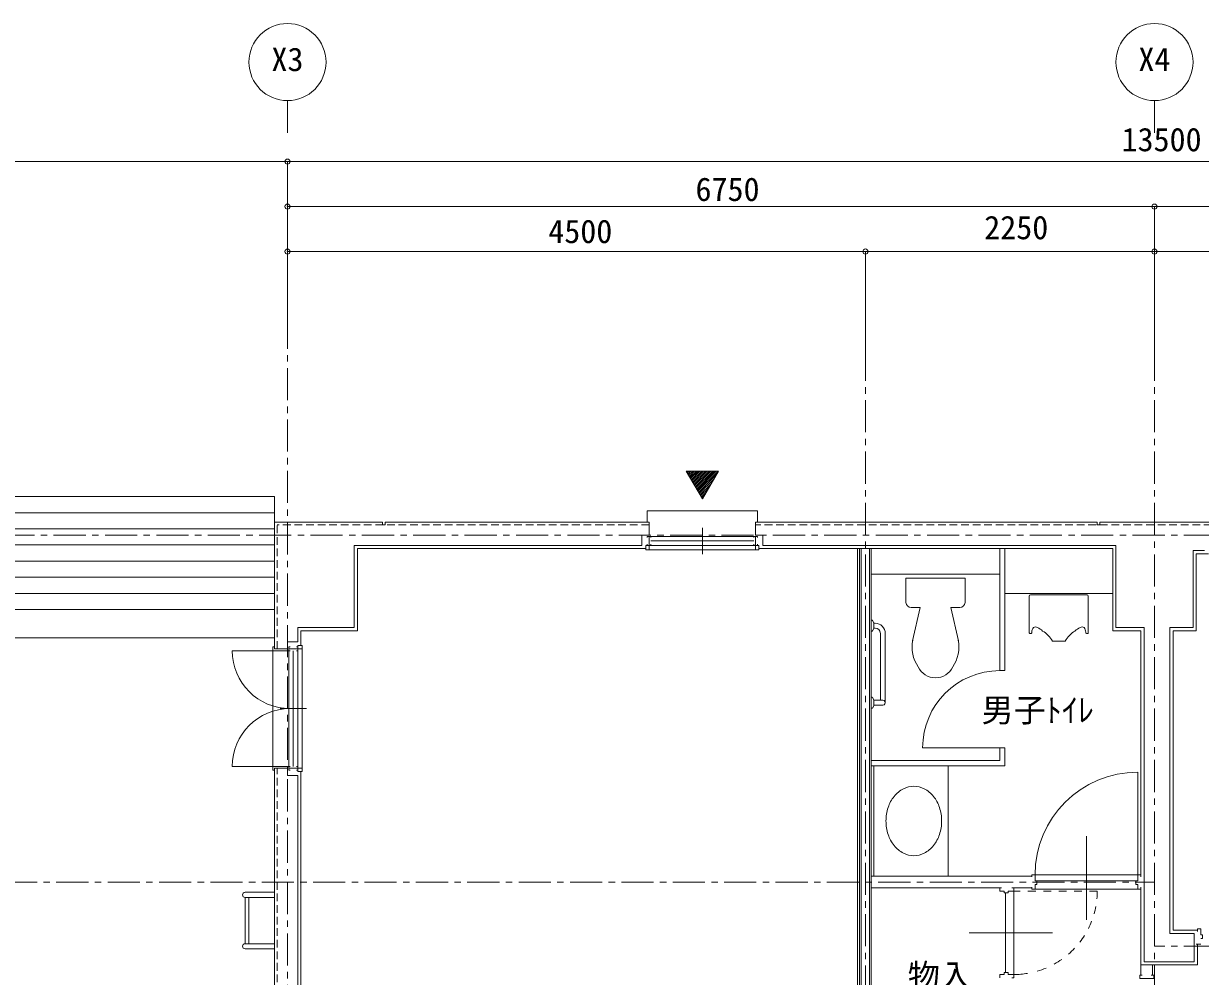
# Model space of a CAD drawing. Units: millimetres at full size, sheet at 1:50; details may follow other scales. Extents: x -18293 to 19316, y -13157 to 12422.
# Drawn here: x -6198 to 2965, y 4476 to 11892 of the extents above; entities that cross this region are included whole.
import ezdxf
from ezdxf.enums import TextEntityAlignment as Align

# ---------------------------------------------------------------- set-up
doc = ezdxf.new("R2010")
doc.units = ezdxf.units.MM
doc.header["$LTSCALE"] = 50
doc.header["$PDMODE"] = 32
doc.header["$PDSIZE"] = 40
doc.linetypes.add('CHAIN1', pattern=[8, 5, -1, 1, -1])
doc.linetypes.add('DASHED1', pattern=[1.8, 1.2, -0.6])
for name, color, linetype, lineweight in [('1-0_表（線_固定）', 4, 'Continuous', 9), ('1-1_表（文字_固定）', 4, 'Continuous', 9), ('1-2', 3, 'Continuous', 18), ('1-3', 7, 'Continuous', 13), ('1-4', 4, 'Continuous', 9), ('1-6', 7, 'Continuous', 13), ('1-8', 4, 'Continuous', 9), ('1-D_寸法', 6, 'Continuous', 9), ('6-6', 7, 'Continuous', 13)]:
    doc.layers.add(name, color=color, linetype=linetype, lineweight=lineweight)
doc.layers.add('1-5_建具姿図', color=3, linetype='Continuous')
doc.styles.add('ＭＳ ゴシック', font='')
doc.styles.get('ＭＳ ゴシック').set_extended_font_data('MS Gothic')

msp = doc.modelspace()

# ---------------------------------------------------------------- linework, layer by layer
at = {"layer": '1-0_表（線_固定）'}
for p, q in [((309.68, 7805.61), (309.68, -31.89)), ((324.68, 7805.61), (324.68, -44.39)), ((389.68, 7805.61), (389.68, -89.39))]:
    msp.add_line(p, q, dxfattribs=at)
at = {"layer": '1-1_表（文字_固定）', "linetype": 'CHAIN1'}
for p, q in [((-4142.82, -8639.39), (-4142.82, 9360.61)), ((357.18, 9360.61), (357.18, -89.39)), ((2607.18, 9360.61), (2607.18, -8639.39)), ((13486.5, 7910.61), (-14692.82, 7910.61)), ((-14742.82, 5210.61), (2607.18, 5210.61)), ((13486.5, 4710.61), (2607.18, 4710.61))]:
    msp.add_line(p, q, dxfattribs=at)
at = {"layer": '1-2'}
for p, q in [((-3402.82, 8010.61), (-3402.82, 7990.61)), ((-3382.82, 8010.61), (-1327.82, 8010.61)), ((-1327.82, 8010.61), (-1327.82, 7910.61)), ((-497.82, 8010.61), (-497.82, 7910.61)), ((-497.82, 8010.61), (2162.18, 8010.61)), ((2162.18, 8010.61), (2162.18, 7990.61)), ((2182.18, 7990.61), (2162.18, 7990.61)), ((2182.18, 8010.61), (2182.18, 7990.61)), ((2182.18, 8010.61), (3032.18, 8010.61)), ((-3597.82, 7165.61), (-3597.82, 7805.61)), ((-1352.82, 7805.61), (-3597.82, 7805.61)), ((2282.18, 7805.61), (-472.82, 7805.61)), ((294.68, 7805.61), (294.68, -19.39)), ((402.18, -134.39), (402.18, 7805.61)), ((2282.18, 7165.61), (2282.18, 7805.61)), ((3027.18, 7765.61), (2932.18, 7765.61)), ((-4242.82, 7330.61), (-11562.82, 7330.61)), ((-3597.82, 7165.61), (-4037.82, 7165.61)), ((-4037.82, 7050.61), (-4037.82, 7165.61)), ((2502.18, 7165.61), (2282.18, 7165.61)), ((2502.18, 5265.61), (2502.18, 7165.61)), ((-4242.82, 7110.61), (-11342.82, 7110.61)), ((-4242.82, 7025.61), (-4142.82, 7025.61)), ((-4242.82, 3890.61), (-4242.82, 6095.61)), ((-4242.82, 6095.61), (-4142.82, 6095.61)), ((-4037.82, 3915.61), (-4037.82, 6070.61)), ((1652.18, 5255.61), (402.18, 5255.61)), ((1412.18, 5165.61), (402.18, 5165.61)), ((1652.18, 5165.61), (1502.18, 5165.61)), ((2502.18, 4565.61), (2502.18, 5155.61)), ((2752.18, 4835.61), (2942.18, 4835.61)), ((2942.18, 4725.61), (2942.18, 4565.61)), ((2502.18, 4565.61), (2942.18, 4565.61)), ((2502.18, 4565.61), (2502.18, 4485.61)), ((2592.18, 4565.61), (2592.18, 4485.61))]:
    msp.add_line(p, q, dxfattribs=at)
for points in [[(-4242.82, 7025.61), (-4242.82, 8010.61), (-3402.82, 8010.61)], [(-3382.82, 8010.61), (-3382.82, 7990.61), (-3402.82, 7990.61)], [(2932.18, 7765.61), (2932.18, 7165.61), (2752.18, 7165.61), (2752.18, 4835.61)]]:
    msp.add_lwpolyline(points, dxfattribs=at)
at = {"layer": '1-3', "linetype": 'DASHED1'}
for p, q in [((-4222.82, 7025.61), (-4222.82, 7990.61)), ((-1327.82, 7990.61), (-4222.82, 7990.61)), ((3052.18, 7990.61), (-497.82, 7990.61)), ((-4222.82, 3890.61), (-4222.82, 6095.61))]:
    msp.add_line(p, q, dxfattribs=at)
at = {"layer": '1-3'}
for p, q in [((-1382.82, 7910.61), (-1382.82, 7830.61)), ((-1327.82, 7910.61), (-1382.82, 7910.61)), ((-497.82, 7910.61), (-442.82, 7910.61)), ((-442.82, 7910.61), (-442.82, 7830.61)), ((-3622.82, 7830.61), (-1382.82, 7830.61)), ((-3622.82, 7190.61), (-3622.82, 7830.61)), ((-442.82, 7830.61), (2307.18, 7830.61)), ((2997.18, 7790.61), (2907.18, 7790.61)), ((-3622.82, 7190.61), (-4062.82, 7190.61)), ((-4062.82, 7190.61), (-4062.82, 7080.61)), ((2527.18, 4590.61), (2527.18, 7190.61)), ((-4142.82, 7025.61), (-4142.82, 7080.61)), ((-4142.82, 7080.61), (-4062.82, 7080.61)), ((-4062.82, 3945.61), (-4062.82, 6040.61)), ((2727.18, 4810.61), (2917.18, 4810.61)), ((2917.18, 4810.61), (2917.18, 4590.61)), ((2527.18, 4590.61), (2917.18, 4590.61))]:
    msp.add_line(p, q, dxfattribs=at)
for points in [[(2527.18, 7190.61), (2307.18, 7190.61), (2307.18, 7830.61)], [(2907.18, 7790.61), (2907.18, 7190.61), (2727.18, 7190.61), (2727.18, 4810.61)], [(-4142.82, 6095.61), (-4142.82, 6040.61), (-4062.82, 6040.61)]]:
    msp.add_lwpolyline(points, dxfattribs=at)
at = {"layer": '1-4'}
for p, q in [((-1342.82, 8100.61), (-1342.82, 8010.61)), ((-482.82, 8100.61), (-1342.82, 8100.61)), ((-482.82, 8100.61), (-482.82, 8010.61)), ((-1327.82, 7830.61), (-1327.82, 7900.61)), ((-1312.82, 7900.61), (-512.82, 7900.61)), ((-1312.82, 7900.61), (-1312.82, 7890.61)), ((-912.82, 7968.11), (-912.82, 7763.11)), ((-497.82, 7830.61), (-497.82, 7900.61)), ((-482.82, 7900.61), (-482.82, 7890.61)), ((-1352.82, 7795.61), (-1327.82, 7795.61)), ((-1342.82, 7830.61), (-1342.82, 7840.61)), ((-1327.82, 7830.61), (-1327.82, 7795.61)), ((-497.82, 7795.61), (-1327.82, 7795.61)), ((-512.82, 7865.61), (-1312.82, 7865.61)), ((-1312.82, 7830.61), (-1312.82, 7840.61)), ((-512.82, 7830.61), (-1312.82, 7830.61)), ((-512.82, 7830.61), (-512.82, 7840.61)), ((-512.82, 7830.61), (-472.82, 7830.61)), ((-497.82, 7830.61), (-497.82, 7795.61)), ((-472.82, 7795.61), (-497.82, 7795.61)), ((-482.82, 7830.61), (-482.82, 7840.61)), ((-472.82, 7830.61), (-472.82, 7795.61)), ((1402.18, 6855.61), (1402.18, 7805.61)), ((-4572.82, 7010.61), (-4122.82, 7010.61)), ((-4257.82, 7040.61), (-4242.82, 7040.61)), ((-4132.82, 6080.61), (-4132.82, 7040.61)), ((-4132.82, 7040.61), (-4122.82, 7040.61)), ((-4062.82, 7025.61), (-4132.82, 7025.61)), ((-4097.82, 7010.61), (-4097.82, 6110.61)), ((-4062.82, 7040.61), (-4072.82, 7040.61)), ((-4062.82, 7010.61), (-4072.82, 7010.61)), ((-4062.82, 6070.61), (-4062.82, 7050.61)), ((-4062.82, 7050.61), (-4027.82, 7050.61)), ((-4062.82, 7025.61), (-4027.82, 7025.61)), ((-4027.82, 7050.61), (-4027.82, 7025.61)), ((-4027.82, 7025.61), (-4027.82, 6095.61)), ((-4200.32, 6560.61), (-3995.32, 6560.61)), ((802.18, 6255.61), (1402.18, 6255.61)), ((1402.18, 6155.61), (1402.18, 6255.61)), ((1402.18, 6255.61), (1442.18, 6255.61)), ((402.18, 6155.61), (1402.18, 6155.61)), ((-4572.82, 6110.61), (-4122.82, 6110.61)), ((-4062.82, 6095.61), (-4132.82, 6095.61)), ((-4132.82, 6080.61), (-4122.82, 6080.61)), ((-4062.82, 6110.61), (-4072.82, 6110.61)), ((-4062.82, 6080.61), (-4072.82, 6080.61)), ((-4062.82, 6095.61), (-4027.82, 6095.61)), ((-4062.82, 6070.61), (-4027.82, 6070.61)), ((-4027.82, 6070.61), (-4027.82, 6095.61)), ((2477.18, 6065.61), (2477.18, 5265.61)), ((2077.18, 5566.82), (2077.18, 4916.82)), ((1677.18, 5265.61), (2477.18, 5265.61)), ((2477.18, 5265.61), (2477.18, 5220.61)), ((2502.18, 5265.61), (2477.18, 5265.61)), ((2502.18, 5250.61), (2502.18, 5265.61)), ((1402.18, 5165.61), (1417.18, 5165.61)), ((1402.18, 5165.61), (1402.18, 5140.61)), ((1437.18, 5140.61), (1402.18, 5140.61)), ((1437.18, 5125.61), (1437.18, 5140.61)), ((1467.18, 5140.61), (1467.18, 5125.61)), ((1512.18, 5140.61), (1467.18, 5140.61)), ((1497.18, 5165.61), (1512.18, 5165.61)), ((1512.18, 5165.61), (1512.18, 5140.61)), ((1512.18, 4490.61), (1512.18, 5140.61)), ((1562.18, 5140.61), (1512.18, 5140.61)), ((1682.18, 5140.61), (1622.18, 5140.61)), ((1652.18, 5155.61), (1652.18, 5170.61)), ((1652.18, 5155.61), (1677.18, 5155.61)), ((2477.18, 5155.61), (1677.18, 5155.61)), ((2462.18, 5220.61), (1692.18, 5220.61)), ((1802.18, 5140.61), (1742.18, 5140.61)), ((1922.18, 5140.61), (1862.18, 5140.61)), ((2042.18, 5140.61), (1982.18, 5140.61)), ((2162.18, 5140.61), (2102.18, 5140.61)), ((2462.18, 5220.61), (2462.18, 5190.61)), ((2477.18, 5220.61), (2462.18, 5220.61)), ((2462.18, 5190.61), (2477.18, 5190.61)), ((2477.18, 5190.61), (2477.18, 5155.61)), ((2502.18, 5155.61), (2477.18, 5155.61)), ((2502.18, 5155.61), (2502.18, 5170.61)), ((1467.18, 5125.61), (1437.18, 5125.61)), ((1447.18, 5125.61), (1447.18, 4505.61)), ((1813.39, 4815.61), (1163.39, 4815.61)), ((2932.18, 4725.61), (2967.18, 4725.61)), ((1402.18, 4465.61), (1402.18, 4490.61))]:
    msp.add_line(p, q, dxfattribs=at)
for points in [[(-1312.82, 7900.61), (-1342.82, 7900.61), (-1342.82, 7890.61)], [(-482.82, 7900.61), (-512.82, 7900.61), (-512.82, 7890.61)], [(-1312.82, 7830.61), (-1352.82, 7830.61), (-1352.82, 7795.61)], [(1402.18, 6855.61), (1442.18, 6855.61), (1442.18, 7805.61)], [(-4257.82, 7040.61), (-4257.82, 6080.61), (-4242.82, 6080.61)], [(402.18, 6115.61), (1442.18, 6115.61), (1442.18, 6255.61)], [(1652.18, 5250.61), (1652.18, 5265.61), (1677.18, 5265.61), (1677.18, 5220.61), (1692.18, 5220.61), (1692.18, 5190.61), (1677.18, 5190.61), (1677.18, 5155.61)], [(2942.18, 4825.61), (2942.18, 4845.61), (2967.18, 4845.61), (2967.18, 4800.61), (2982.18, 4800.61), (2982.18, 4770.61), (2967.18, 4770.61)], [(1497.18, 4465.61), (1512.18, 4465.61), (1512.18, 4490.61), (1467.18, 4490.61), (1467.18, 4505.61), (1437.18, 4505.61), (1437.18, 4490.61), (1402.18, 4490.61)], [(2512.18, 4485.61), (2492.18, 4485.61), (2492.18, 4460.61), (2602.18, 4460.61), (2602.18, 4485.61), (2582.18, 4485.61)]]:
    msp.add_lwpolyline(points, dxfattribs=at)
for centre, radius, start, end in [((-4122.82, 7010.61), 450, 180, 270), ((1402.18, 6255.61), 600, 90, 180), ((-4122.82, 6110.61), 450, 90, 180), ((2477.18, 5265.61), 800, 90, 180), ((1512.18, 5140.61), 650, 354.70928, 0), ((1512.18, 5140.61), 650, 344.08234, 349.40724), ((1512.18, 5140.61), 650, 333.31527, 338.72258), ((1512.18, 5140.61), 650, 322.30179, 327.8467), ((1512.18, 5140.61), 650, 310.91292, 316.66363), ((1512.18, 5140.61), 650, 298.97953, 305.02715), ((1512.18, 5140.61), 650, 270, 279.49552), ((1512.18, 5140.61), 650, 286.2602, 292.73744)]:
    msp.add_arc(centre, radius, start, end, dxfattribs=at)
at = {"layer": '1-6'}
for p, q in [((-4142.82, 11291.72), (-4142.82, 11041.72)), ((2607.18, 11291.72), (2607.18, 11041.72)), ((-4142.82, 10817.18), (-12142.82, 10817.18)), ((-4142.82, 9360.61), (-4142.82, 10817.18)), ((9357.18, 10817.18), (-4142.82, 10817.18)), ((2607.18, 10467.18), (-4142.82, 10467.18)), ((2607.18, 9360.61), (2607.18, 10467.18)), ((9357.18, 10467.18), (2607.18, 10467.18)), ((357.18, 10117.18), (-4142.82, 10117.18)), ((357.18, 9360.61), (357.18, 10117.18)), ((2507.18, 10117.18), (357.18, 10117.18)), ((2607.18, 10117.18), (2507.18, 10117.18))]:
    msp.add_line(p, q, dxfattribs=at)
for centre in [(-4142.82, 11591.72), (2607.18, 11591.72)]:
    msp.add_circle(centre, 300, dxfattribs=at)
for p in [(-4142.82, 10817.18), (-4142.82, 10467.18), (2607.18, 10467.18), (-4142.82, 10117.18), (357.18, 10117.18)]:
    msp.add_point(p, dxfattribs=at)
at = {"layer": '1-6', "color": 2}
msp.add_point((2607.18, 10117.18), dxfattribs=at)
at = {"layer": '1-8'}
for p, q in [((-1037.82, 8408.43), (-912.82, 8191.92)), ((-787.82, 8408.43), (-1037.82, 8408.43)), ((-1030.34, 8408.43), (-1035.08, 8403.69)), ((-1016.2, 8408.43), (-1029.91, 8394.72)), ((-1002.06, 8408.43), (-1024.73, 8385.76)), ((-987.92, 8408.43), (-1019.56, 8376.79)), ((-973.77, 8408.43), (-1014.38, 8367.83)), ((-959.63, 8408.43), (-1009.2, 8358.86)), ((-945.49, 8408.43), (-1004.03, 8349.89)), ((-931.35, 8408.43), (-998.85, 8340.93)), ((-917.21, 8408.43), (-993.67, 8331.96)), ((-903.06, 8408.43), (-988.5, 8323)), ((-888.92, 8408.43), (-983.32, 8314.03)), ((-874.78, 8408.43), (-978.14, 8305.07)), ((-860.64, 8408.43), (-972.97, 8296.1)), ((-846.5, 8408.43), (-967.79, 8287.13)), ((-832.35, 8408.43), (-962.62, 8278.17)), ((-818.21, 8408.43), (-957.44, 8269.2)), ((-804.07, 8408.43), (-952.26, 8260.24)), ((-789.93, 8408.43), (-947.09, 8251.27)), ((-804.26, 8379.95), (-941.91, 8242.31)), ((-823.58, 8346.49), (-936.73, 8233.34)), ((-787.82, 8408.43), (-912.82, 8191.92)), ((-842.9, 8313.03), (-931.56, 8224.37)), ((-862.22, 8279.57), (-926.38, 8215.41)), ((-4242.82, 8210.61), (-12442.82, 8210.61)), ((-4242.82, 8010.61), (-4242.82, 8210.61)), ((-881.54, 8246.11), (-921.2, 8206.44)), ((-900.86, 8212.65), (-916.03, 8197.48)), ((-4242.82, 8084.9), (-12317.11, 8084.9)), ((-4242.82, 7959.18), (-12191.39, 7959.18)), ((-4242.82, 7833.47), (-12065.68, 7833.47)), ((-4242.82, 7707.76), (-11939.96, 7707.76)), ((-4242.82, 7582.04), (-11814.25, 7582.04)), ((-4242.82, 5130.61), (-4472.82, 5130.61)), ((-4472.82, 4730.61), (-4472.82, 5090.61)), ((-4242.82, 5090.61), (-4472.82, 5090.61)), ((-4442.82, 4730.61), (-4442.82, 5090.61)), ((-4242.82, 4730.61), (-4472.82, 4730.61)), ((-4242.82, 4690.61), (-4472.82, 4690.61))]:
    msp.add_line(p, q, dxfattribs=at)
msp.add_lwpolyline([(-4242.82, 7456.33), (-11688.54, 7456.33), (-11688.54, -135.1)], dxfattribs=at)
for centre in [(-4472.82, 5110.61), (-4472.82, 4710.61)]:
    msp.add_arc(centre, 20, 90, 270, dxfattribs=at)
at = {"layer": '1-D_寸法'}
for p, q in [((1402.18, 7605.61), (402.18, 7605.61)), ((672.18, 7387.04), (672.18, 7575.04)), ((672.18, 7575.04), (1132.18, 7575.04)), ((1132.18, 7387.04), (1132.18, 7575.04)), ((2282.18, 7455.61), (1442.18, 7455.61)), ((1632.18, 7435.61), (1632.18, 7150.61)), ((1642.18, 7445.61), (2082.18, 7445.61)), ((2092.18, 7435.61), (2092.18, 7150.61)), ((712.18, 7347.04), (782.18, 7347.04)), ((782.18, 7347.04), (724.18, 7087.7)), ((402.18, 7248.11), (402.18, 7163.11)), ((408.94, 7248.11), (402.18, 7248.11)), ((411.55, 7246.62), (421.91, 7228.58)), ((408.94, 7163.11), (402.18, 7163.11)), ((411.55, 7164.61), (421.91, 7182.64)), ((422.18, 7227.58), (422.18, 7183.65)), ((432.18, 7224.61), (422.18, 7224.61)), ((432.18, 7186.61), (422.18, 7186.61)), ((1652.18, 7150.61), (1652.18, 7154.63)), ((2072.18, 7150.61), (2072.18, 7154.63)), ((473.18, 7145.61), (473.18, 6624.61)), ((511.18, 7145.61), (511.18, 6605.61)), ((1647.18, 7145.61), (1637.18, 7145.61)), ((1812.18, 7085.61), (1912.18, 7085.61)), ((2077.18, 7145.61), (2087.18, 7145.61)), ((402.18, 6648.11), (402.18, 6563.11)), ((408.94, 6648.11), (402.18, 6648.11)), ((411.55, 6646.61), (421.92, 6628.57)), ((422.18, 6627.58), (422.18, 6583.64)), ((492.18, 6624.61), (422.18, 6624.61)), ((408.94, 6563.11), (402.18, 6563.11)), ((411.54, 6564.61), (421.91, 6582.64)), ((492.18, 6586.61), (422.18, 6586.61)), ((422.18, 5255.61), (422.18, 6115.61)), ((1002.18, 5255.61), (1002.18, 6115.61))]:
    msp.add_line(p, q, dxfattribs=at)
msp.add_lwpolyline([(1092.18, 7347.04), (1022.18, 7347.04), (1080.18, 7087.7)], dxfattribs=at)
for centre, radius, start, end in [((1642.18, 7435.61), 10, 90, 180), ((2082.18, 7435.61), 10, 0, 90), ((712.18, 7387.04), 40, 180, 270), ((1092.18, 7387.04), 40, 270, 0), ((408.94, 7245.11), 3, 29.899, 90), ((408.94, 7166.11), 3, 270, 330.101), ((420.18, 7227.58), 2, 0, 29.9), ((420.18, 7183.65), 2, 330.1, 0), ((432.18, 7145.61), 79, 0, 90), ((432.18, 7145.61), 41, 0, 90), ((1637.18, 7150.61), 5, 180, 270), ((1647.18, 7150.61), 5, 270, 0), ((1722.76, 7151.57), 70.64, 146.21017, 177.52084), ((1679.8, 7167.79), 27.93, 53.2745, 124.33624), ((1645.77, 7070.5), 129.99, 46.02766, 67.02921), ((1636.58, 6991.32), 199.31, 28.23469, 60.07023), ((2087.77, 6991.32), 199.31, 119.92977, 151.76531), ((2078.58, 7070.5), 129.99, 112.97079, 133.97234), ((2044.56, 7167.79), 27.93, 55.66376, 126.72549), ((2001.6, 7151.57), 70.64, 2.47916, 33.78983), ((2077.18, 7150.61), 5, 180, 270), ((2087.18, 7150.61), 5, 270, 0), ((1000.08, 7039.98), 280, 169.03142, 213.78357), ((804.28, 7039.98), 280, 326.21643, 10.96858), ((902.18, 6950.04), 150, 206.00123, 269.99998), ((902.18, 6950.04), 150, 270.00002, 333.99877), ((408.94, 6645.11), 3, 29.898, 90), ((420.18, 6627.58), 2, 0, 29.9), ((492.18, 6605.61), 19, 270, 90.00037), ((408.94, 6566.11), 3, 270, 330.102), ((420.18, 6583.64), 2, 330.1, 0), ((793.98, 5704.94), 274.19, 141.24318, 161.60686), ((757.03, 5734.6), 226.81, 117.29253, 141.24318), ((733.48, 5780.26), 175.43, 90, 117.29253), ((733.48, 5780.26), 175.43, 62.70747, 90), ((709.92, 5734.6), 226.81, 38.75682, 62.70747), ((672.97, 5704.94), 274.19, 18.39314, 38.75682), ((852.1, 5685.61), 335.43, 161.60687, 180), ((614.85, 5685.61), 335.43, 0, 18.39314), ((852.1, 5685.61), 335.43, 180, 198.39314), ((614.85, 5685.61), 335.43, 341.60687, 0), ((793.98, 5666.29), 274.19, 198.39314, 218.75682), ((672.97, 5666.29), 274.19, 321.24318, 341.60687), ((757.03, 5636.63), 226.81, 218.75682, 242.70747), ((733.48, 5590.97), 175.43, 242.70747, 270), ((733.48, 5590.97), 175.43, 270, 297.29253), ((709.92, 5636.63), 226.81, 297.29253, 321.24318)]:
    msp.add_arc(centre, radius, start, end, dxfattribs=at)
at = {"layer": '6-6'}
msp.add_line((2607.18, 10117.18), (5607.18, 10117.18), dxfattribs=at)

# ---------------------------------------------------------------- texts
at = {"layer": '1-5_建具姿図', "style": 'ＭＳ ゴシック'}
for s, p in [('男子ﾄｲﾚ', (1260.87, 6401.72)), ('物入', (686.73, 4334.77))]:
    msp.add_text(s, height=183.3, dxfattribs=at).set_placement(p, align=Align.BOTTOM_LEFT)
at = {"layer": '1-6', "color": 3, "style": 'ＭＳ ゴシック'}
for s, p in [('X3', (-4267.82, 11466.72)), ('X4', (2482.18, 11466.72)), ('13500', (2350.59, 10842.64)), ('6750', (-966.22, 10455.58)), ('4500', (-2112.51, 10128.07)), ('2250', (1281.69, 10157.84))]:
    msp.add_text(s, height=183.3, dxfattribs=at).set_placement(p, align=Align.BOTTOM_LEFT)

doc.saveas('drawing.dxf')
